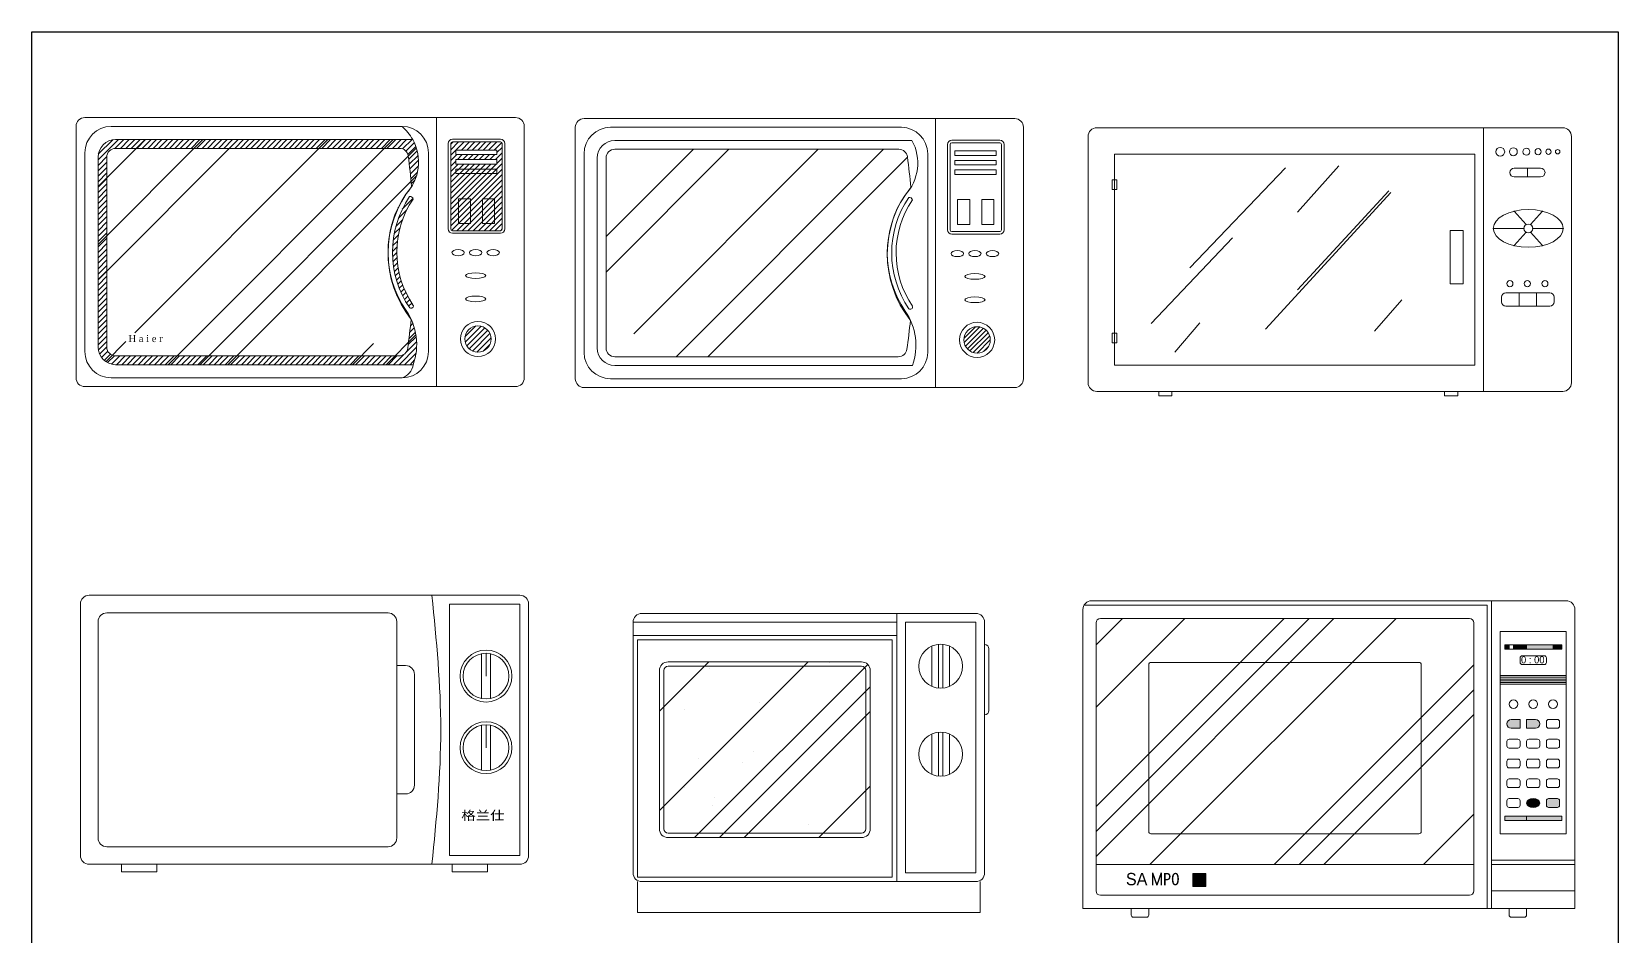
# Model space of a CAD drawing. Header units: inches. Extents: x 20.67 to 22.47, y 11.96 to 13.88.
# Drawn here: x 20.666 to 22.472, y 12.857 to 13.883 of the extents above; entities that cross this region are included whole.
import ezdxf
from ezdxf.enums import TextEntityAlignment as Align

# ---------------------------------------------------------------- set-up
doc = ezdxf.new("R2010")
doc.units = ezdxf.units.IN
doc.header["$MEASUREMENT"] = 0
doc.layers.add('001_Dark_1 5', color=7, linetype='Continuous', lineweight=0)
doc.layers.add('01', color=251, linetype='Continuous', plot=False)
doc.layers.add('02', color=251, linetype='Continuous', plot=False)
doc.styles.add('\\M+5BADA\\M+5CCE5', font='')
doc.styles.add('MtXpl__1', font='')
doc.styles.add('MtXpl__2', font='')
doc.styles.add('MtXpl_txt_shx', font='txt.shx')
doc.styles.get("Standard").update_dxf_attribs({"font": 'arial.ttf'})
doc.styles.add('STYLE4', font='dutcheb.ttf')
doc.styles.get('\\M+5BADA\\M+5CCE5').set_extended_font_data('SimHei')
doc.styles.get('MtXpl__1').set_extended_font_data('新細明體')
doc.styles.get('MtXpl__2').set_extended_font_data('細明體')

msp = doc.modelspace()

# ---------------------------------------------------------------- hatches: boundary and pattern name
at = {"layer": '001_Dark_1 5'}
for points in [[(22.3424, 13.1811), (22.3474, 13.1811), (22.3474, 13.1861), (22.3424, 13.1861)], [(22.3524, 13.1861), (22.3524, 13.1811), (22.3674, 13.1811), (22.3674, 13.1861)], [(22.3974, 13.1811), (22.3974, 13.1861), (22.3674, 13.1861), (22.3674, 13.1811)], [(22.4074, 13.1811), (22.4074, 13.1861), (22.3974, 13.1861), (22.3974, 13.1811)], [(22.3424, 12.9911), (22.3424, 12.9861), (22.3674, 12.9861), (22.3674, 12.9911)], [(22.3674, 12.9911), (22.3674, 12.9861), (22.4074, 12.9861), (22.4074, 12.9911)], [(21.9874, 12.9111), (22.0024, 12.9111), (22.0024, 12.9261), (21.9874, 12.9261)]]:
    msp.add_hatch(color=256, dxfattribs=at).paths.add_polyline_path(points)
h = msp.add_hatch(color=256, dxfattribs=at)
h.paths.add_polyline_path([(22.3599, 13.0911), (22.3599, 13.1011), (22.3499, 13.1011, 1), (22.3499, 13.0911)])
h.paths.add_polyline_path([(22.3774, 13.0911, 1), (22.3774, 13.1011), (22.3674, 13.1011), (22.3674, 13.0911)])
h.paths.add_polyline_path([(22.3924, 13.0111, 0.414214), (22.3899, 13.0086), (22.3899, 13.0036, 0.414214), (22.3924, 13.0011), (22.4024, 13.0011, 0.414214), (22.4049, 13.0036), (22.4049, 13.0086, 0.414214), (22.4024, 13.0111)])
h = msp.add_hatch(color=256, dxfattribs=at)
edge = h.paths.add_edge_path()
edge.add_ellipse((22.3749, 13.0061), major_axis=(-0.0075, 0), ratio=0.666667, start_angle=0, end_angle=360)

# ---------------------------------------------------------------- linework, layer by layer
for p, q in [((20.7168, 13.7757), (20.7168, 13.4897)), ((21.2168, 13.7857), (20.7268, 13.7857)), ((20.7568, 13.7757), (21.0878, 13.7757)), ((21.1268, 13.4797), (21.1268, 13.7857)), ((21.2268, 13.4897), (21.2268, 13.7757)), ((21.2849, 13.7747), (21.2849, 13.4887)), ((21.7849, 13.7847), (21.2949, 13.7847)), ((21.3249, 13.7747), (21.6559, 13.7747)), ((21.6949, 13.4787), (21.6949, 13.7847)), ((21.7949, 13.4887), (21.7949, 13.7747)), ((20.7418, 13.6011), (20.9014, 13.7607)), ((20.7418, 13.7072), (20.7954, 13.7607)), ((20.7418, 13.6414), (20.8611, 13.7607)), ((20.7418, 13.7376), (20.765, 13.7607)), ((20.7421, 13.744), (20.7585, 13.7604)), ((20.7611, 13.7507), (20.7712, 13.7607)), ((21.0999, 13.7607), (20.7618, 13.7607)), ((20.7674, 13.7507), (20.7774, 13.7607)), ((20.7735, 13.7507), (20.7835, 13.7607)), ((20.7797, 13.7507), (20.7897, 13.7607)), ((20.7835, 13.5409), (21.0033, 13.7607)), ((20.7859, 13.7507), (20.7959, 13.7607)), ((20.7921, 13.7507), (20.8021, 13.7607)), ((20.7983, 13.7507), (20.8083, 13.7607)), ((20.8045, 13.7507), (20.8145, 13.7607)), ((20.8107, 13.7507), (20.8207, 13.7607)), ((20.8169, 13.7507), (20.8269, 13.7607)), ((20.8215, 13.5047), (21.0775, 13.7607)), ((20.823, 13.7507), (20.833, 13.7607)), ((20.8292, 13.7507), (20.8392, 13.7607)), ((20.8354, 13.7507), (20.8454, 13.7607)), ((20.8416, 13.7507), (20.8516, 13.7607)), ((20.8478, 13.7507), (20.8578, 13.7607)), ((20.854, 13.7507), (20.864, 13.7607)), ((20.8602, 13.7507), (20.8702, 13.7607)), ((20.8663, 13.7507), (20.8763, 13.7607)), ((20.8725, 13.7507), (20.8825, 13.7607)), ((20.8787, 13.7507), (20.8887, 13.7607)), ((20.8849, 13.7507), (20.8949, 13.7607)), ((20.8911, 13.7507), (20.9011, 13.7607)), ((20.8973, 13.7507), (20.9073, 13.7607)), ((20.9035, 13.7507), (20.9135, 13.7607)), ((20.9097, 13.7507), (20.9197, 13.7607)), ((20.9158, 13.7507), (20.9258, 13.7607)), ((20.922, 13.7507), (20.932, 13.7607)), ((20.9282, 13.7507), (20.9382, 13.7607)), ((20.9344, 13.7507), (20.9444, 13.7607)), ((20.9406, 13.7507), (20.9506, 13.7607)), ((20.9468, 13.7507), (20.9568, 13.7607)), ((20.953, 13.7507), (20.963, 13.7607)), ((20.9592, 13.7507), (20.9692, 13.7607)), ((20.9653, 13.7507), (20.9753, 13.7607)), ((20.9715, 13.7507), (20.9815, 13.7607)), ((20.9777, 13.7507), (20.9877, 13.7607)), ((20.9839, 13.7507), (20.9939, 13.7607)), ((20.9901, 13.7507), (21.0001, 13.7607)), ((20.9963, 13.7507), (21.0063, 13.7607)), ((21.0025, 13.7507), (21.0125, 13.7607)), ((21.0087, 13.7507), (21.0187, 13.7607)), ((21.0148, 13.7507), (21.0248, 13.7607)), ((21.021, 13.7507), (21.031, 13.7607)), ((21.0272, 13.7507), (21.0372, 13.7607)), ((21.0334, 13.7507), (21.0434, 13.7607)), ((21.0396, 13.7507), (21.0496, 13.7607)), ((21.0458, 13.7507), (21.0558, 13.7607)), ((21.052, 13.7507), (21.062, 13.7607)), ((21.0582, 13.7507), (21.0682, 13.7607)), ((21.0643, 13.7507), (21.0743, 13.7607)), ((21.0705, 13.7507), (21.0805, 13.7607)), ((21.0767, 13.7507), (21.0867, 13.7607)), ((21.0829, 13.7507), (21.0929, 13.7607)), ((21.0884, 13.7501), (21.0991, 13.7607)), ((21.0921, 13.7476), (21.1017, 13.7571)), ((21.1432, 13.7554), (21.146, 13.7581)), ((21.1432, 13.7492), (21.1521, 13.7581)), ((21.1997, 13.7611), (21.1452, 13.7611)), ((21.1997, 13.7581), (21.1452, 13.7581)), ((21.1491, 13.7488), (21.1583, 13.7581)), ((21.1553, 13.7488), (21.1645, 13.7581)), ((21.1615, 13.7488), (21.1707, 13.7581)), ((21.1676, 13.7488), (21.1769, 13.7581)), ((21.1738, 13.7488), (21.1831, 13.7581)), ((21.18, 13.7488), (21.1893, 13.7581)), ((21.1862, 13.7488), (21.1955, 13.7581)), ((21.1924, 13.7488), (21.2011, 13.7575)), ((21.668, 13.7597), (21.3299, 13.7597)), ((21.7678, 13.7601), (21.7133, 13.7601)), ((21.7678, 13.7571), (21.7133, 13.7571)), ((21.8684, 13.7642), (21.8684, 13.4842)), ((22.4084, 13.7742), (21.8784, 13.7742)), ((22.3184, 13.4742), (22.3184, 13.7742)), ((22.4184, 13.4842), (22.4184, 13.7642)), ((20.7268, 13.5197), (20.7268, 13.7457)), ((20.7418, 13.7314), (20.7518, 13.7414)), ((20.7418, 13.7407), (20.7418, 13.5247)), ((20.7518, 13.7407), (20.7518, 13.5247)), ((21.0849, 13.7507), (20.7618, 13.7507)), ((20.8576, 13.5047), (21.104, 13.7511)), ((21.0944, 13.7437), (21.1035, 13.7527)), ((21.0953, 13.7383), (21.1049, 13.748)), ((21.096, 13.7329), (21.1059, 13.7428)), ((21.1178, 13.7457), (21.1178, 13.5197)), ((21.1402, 13.7561), (21.1402, 13.6591)), ((21.1432, 13.7561), (21.1432, 13.6591)), ((21.1432, 13.743), (21.1488, 13.7486)), ((21.1432, 13.7368), (21.1501, 13.7437)), ((21.1507, 13.738), (21.1563, 13.7437)), ((21.1568, 13.738), (21.1625, 13.7437)), ((21.163, 13.738), (21.1687, 13.7437)), ((21.1692, 13.738), (21.1749, 13.7437)), ((21.1754, 13.738), (21.1811, 13.7437)), ((21.1816, 13.738), (21.1872, 13.7437)), ((21.1878, 13.738), (21.1934, 13.7437)), ((21.194, 13.738), (21.2017, 13.7457)), ((21.1957, 13.7459), (21.2017, 13.7519)), ((21.1957, 13.7336), (21.2017, 13.7396)), ((21.2017, 13.6591), (21.2017, 13.7561)), ((21.2047, 13.6591), (21.2047, 13.7561)), ((21.2949, 13.5187), (21.2949, 13.7447)), ((21.3099, 13.7397), (21.3099, 13.5237)), ((21.3199, 13.6504), (21.4192, 13.7497)), ((21.3199, 13.6101), (21.4595, 13.7497)), ((21.3199, 13.7397), (21.3199, 13.5237)), ((21.653, 13.7497), (21.3299, 13.7497)), ((21.3515, 13.5399), (21.5613, 13.7497)), ((21.3996, 13.5137), (21.6356, 13.7497)), ((21.4357, 13.5137), (21.6629, 13.7409)), ((21.6859, 13.7447), (21.6859, 13.5187)), ((21.7083, 13.7551), (21.7083, 13.6581)), ((21.7113, 13.7551), (21.7113, 13.6581)), ((21.7698, 13.6581), (21.7698, 13.7551)), ((21.7728, 13.6581), (21.7728, 13.7551)), ((21.8984, 13.7442), (21.8984, 13.5042)), ((22.3084, 13.7442), (21.8984, 13.7442)), ((22.3084, 13.5042), (22.3084, 13.7442)), ((20.7418, 13.7252), (20.7518, 13.7352)), ((20.7418, 13.719), (20.7518, 13.729)), ((20.7418, 13.7128), (20.7518, 13.7228)), ((21.0966, 13.7273), (21.1065, 13.7372)), ((21.0973, 13.7218), (21.1063, 13.7308)), ((21.0979, 13.7162), (21.1053, 13.7236)), ((21.1432, 13.7306), (21.1488, 13.7362)), ((21.1432, 13.6749), (21.2017, 13.7334)), ((21.1432, 13.7244), (21.1517, 13.7329)), ((21.1432, 13.7182), (21.1579, 13.7329)), ((21.1432, 13.7121), (21.1641, 13.7329)), ((21.1432, 13.7059), (21.1703, 13.7329)), ((21.1432, 13.6997), (21.1764, 13.7329)), ((21.1432, 13.6935), (21.1826, 13.7329)), ((21.1432, 13.6873), (21.1888, 13.7329)), ((21.1432, 13.6811), (21.195, 13.7329)), ((21.1432, 13.6687), (21.2017, 13.7272)), ((21.1432, 13.6626), (21.2017, 13.721)), ((22.0929, 13.7285), (21.984, 13.6149)), ((22.1538, 13.731), (22.1067, 13.6782)), ((22.3483, 13.7232), (22.3483, 13.7232)), ((22.3833, 13.7282), (22.3533, 13.7282)), ((22.3683, 13.7282), (22.3683, 13.7182)), ((22.3883, 13.7232), (22.3883, 13.7232)), ((20.7418, 13.7066), (20.7518, 13.7166)), ((20.7418, 13.7004), (20.7518, 13.7104)), ((20.7418, 13.6942), (20.7518, 13.7042)), ((20.8894, 13.5047), (21.1042, 13.7195)), ((21.0984, 13.7106), (21.1024, 13.7145)), ((21.1442, 13.6574), (21.2017, 13.7148)), ((21.1502, 13.6571), (21.2017, 13.7086)), ((21.1563, 13.6571), (21.2017, 13.7024)), ((21.8956, 13.715), (21.9012, 13.715)), ((21.8956, 13.7038), (21.8956, 13.715)), ((21.9012, 13.7038), (21.8956, 13.7038)), ((21.9012, 13.715), (21.9012, 13.7038)), ((22.2107, 13.7026), (22.1067, 13.5897)), ((22.3533, 13.7182), (22.3833, 13.7182)), ((20.7418, 13.6881), (20.7518, 13.6981)), ((20.7418, 13.6819), (20.7518, 13.6919)), ((20.7418, 13.6757), (20.7518, 13.6857)), ((21.088, 13.6816), (21.1002, 13.6938)), ((21.0909, 13.6968), (21.0915, 13.6974)), ((21.1656, 13.6935), (21.1518, 13.6935)), ((21.1518, 13.6935), (21.1518, 13.6653)), ((21.1625, 13.6571), (21.2017, 13.6962)), ((21.1656, 13.6653), (21.1656, 13.6935)), ((21.1687, 13.6571), (21.2017, 13.6901)), ((21.1793, 13.6653), (21.1793, 13.6935)), ((21.1793, 13.6935), (21.1931, 13.6935)), ((21.1931, 13.6935), (21.1931, 13.6653)), ((21.7337, 13.6925), (21.7199, 13.6925)), ((21.7199, 13.6925), (21.7199, 13.6643)), ((21.7337, 13.6643), (21.7337, 13.6925)), ((21.7474, 13.6643), (21.7474, 13.6925)), ((21.7474, 13.6925), (21.7612, 13.6925)), ((21.7612, 13.6925), (21.7612, 13.6643)), ((22.2129, 13.7005), (22.0701, 13.5451)), ((20.7418, 13.6695), (20.7518, 13.6795)), ((20.7418, 13.6633), (20.7518, 13.6733)), ((20.7418, 13.6571), (20.7518, 13.6671)), ((21.0787, 13.6722), (21.0791, 13.6727)), ((21.0807, 13.6619), (21.0883, 13.6695)), ((21.083, 13.6828), (21.0836, 13.6833)), ((21.0835, 13.6709), (21.093, 13.6803)), ((21.1749, 13.6571), (21.2017, 13.6839)), ((21.1811, 13.6571), (21.2017, 13.6777)), ((21.1873, 13.6571), (21.2017, 13.6715)), ((22.3668, 13.664), (22.3531, 13.6792)), ((22.3718, 13.664), (22.3856, 13.6792)), ((20.7418, 13.6509), (20.7518, 13.6609)), ((20.7418, 13.6447), (20.7518, 13.6547)), ((20.7418, 13.6386), (20.7518, 13.6486)), ((21.074, 13.6552), (21.0742, 13.6554)), ((21.0759, 13.6632), (21.0762, 13.6636)), ((21.0777, 13.6465), (21.0837, 13.6525)), ((21.0788, 13.6538), (21.0855, 13.6605)), ((21.1452, 13.6571), (21.1997, 13.6571)), ((21.1452, 13.6541), (21.1997, 13.6541)), ((21.1518, 13.6653), (21.1656, 13.6653)), ((21.1931, 13.6653), (21.1793, 13.6653)), ((21.1935, 13.6571), (21.2017, 13.6653)), ((21.1997, 13.6571), (21.2017, 13.6591)), ((21.7133, 13.6561), (21.7678, 13.6561)), ((21.7133, 13.6531), (21.7678, 13.6531)), ((21.7199, 13.6643), (21.7337, 13.6643)), ((21.7612, 13.6643), (21.7474, 13.6643)), ((22.0327, 13.649), (21.9401, 13.5516)), ((22.3643, 13.6597), (22.3295, 13.6597)), ((22.3668, 13.6553), (22.3531, 13.6401)), ((22.3718, 13.6553), (22.3856, 13.6401)), ((22.3743, 13.6597), (22.4091, 13.6597)), ((20.7418, 13.6324), (20.7518, 13.6424)), ((20.7418, 13.6262), (20.7518, 13.6362)), ((21.0718, 13.6345), (21.0719, 13.6345)), ((21.0721, 13.6409), (21.0722, 13.641)), ((21.0728, 13.6478), (21.073, 13.648)), ((21.0768, 13.6333), (21.082, 13.6384)), ((21.077, 13.6397), (21.0825, 13.6452)), ((21.077, 13.6272), (21.0818, 13.6321)), ((20.7418, 13.62), (20.7518, 13.63)), ((20.7418, 13.6138), (20.7518, 13.6238)), ((20.7418, 13.6076), (20.7518, 13.6176)), ((21.0719, 13.6283), (21.0719, 13.6283)), ((21.0722, 13.6224), (21.0723, 13.6225)), ((21.0727, 13.6168), (21.0729, 13.617)), ((21.0774, 13.6215), (21.082, 13.6261)), ((21.0781, 13.616), (21.0825, 13.6204)), ((21.079, 13.6107), (21.0833, 13.615)), ((20.7418, 13.6014), (20.7518, 13.6114)), ((20.7418, 13.5953), (20.7518, 13.6053)), ((20.7418, 13.5891), (20.7518, 13.5991)), ((21.0735, 13.6114), (21.0737, 13.6116)), ((21.0745, 13.6062), (21.0748, 13.6065)), ((21.0757, 13.6012), (21.076, 13.6015)), ((21.077, 13.5963), (21.0775, 13.5968)), ((21.0801, 13.6056), (21.0843, 13.6098)), ((21.0815, 13.6008), (21.0855, 13.6048)), ((21.083, 13.5961), (21.0869, 13.6)), ((21.0846, 13.5916), (21.0885, 13.5954)), ((20.7418, 13.5829), (20.7518, 13.5929)), ((20.7418, 13.5767), (20.7518, 13.5867)), ((20.7418, 13.5705), (20.7518, 13.5805)), ((21.0785, 13.5917), (21.079, 13.5922)), ((21.0802, 13.5872), (21.0808, 13.5877)), ((21.082, 13.5828), (21.0827, 13.5834)), ((21.084, 13.5786), (21.0847, 13.5793)), ((21.0864, 13.5872), (21.0903, 13.591)), ((21.0884, 13.583), (21.0922, 13.5867)), ((21.0905, 13.5789), (21.0942, 13.5826)), ((21.0928, 13.575), (21.0964, 13.5786)), ((22.2253, 13.5784), (22.1944, 13.5427)), ((22.3388, 13.5813), (22.3388, 13.5763)), ((22.3938, 13.5863), (22.3438, 13.5863)), ((22.3588, 13.5863), (22.3588, 13.5713)), ((22.3788, 13.5863), (22.3788, 13.5713)), ((22.3988, 13.5763), (22.3988, 13.5813)), ((20.7418, 13.5643), (20.7518, 13.5743)), ((20.7418, 13.5581), (20.7518, 13.5681)), ((20.7418, 13.5519), (20.7518, 13.5619)), ((21.0861, 13.5745), (21.0869, 13.5752)), ((21.0883, 13.5705), (21.0891, 13.5713)), ((21.0907, 13.5667), (21.0916, 13.5676)), ((21.0931, 13.5629), (21.094, 13.5638)), ((21.0952, 13.5712), (21.0988, 13.5748)), ((21.0957, 13.5593), (21.0963, 13.5599)), ((21.0993, 13.5692), (21.1003, 13.5701)), ((22.3438, 13.5713), (22.3938, 13.5713)), ((20.7418, 13.5458), (20.7518, 13.5558)), ((20.7418, 13.5396), (20.7518, 13.5496)), ((20.7418, 13.5334), (20.7518, 13.5434)), ((21.0957, 13.5346), (21.1029, 13.5418)), ((21.0966, 13.5417), (21.1017, 13.5467)), ((21.0974, 13.5487), (21.1001, 13.5514)), ((21.0981, 13.5556), (21.0983, 13.5558)), ((21.1592, 13.5362), (21.1718, 13.5488)), ((21.1595, 13.5303), (21.1777, 13.5485)), ((21.1613, 13.526), (21.182, 13.5467)), ((21.1642, 13.5226), (21.1854, 13.5438)), ((21.168, 13.5202), (21.1878, 13.54)), ((21.7273, 13.5348), (21.7402, 13.5478)), ((21.7275, 13.5298), (21.7453, 13.5476)), ((21.7289, 13.5259), (21.7492, 13.5462)), ((21.7311, 13.5228), (21.7523, 13.544)), ((21.734, 13.5203), (21.7547, 13.5411)), ((21.8956, 13.5406), (21.9012, 13.5406)), ((21.8956, 13.5294), (21.8956, 13.5406)), ((21.9012, 13.5406), (21.9012, 13.5294)), ((21.9954, 13.5524), (21.9669, 13.5191)), ((20.7418, 13.5272), (20.7518, 13.5372)), ((20.7421, 13.5213), (20.7518, 13.531)), ((20.7436, 13.5166), (20.7518, 13.5248)), ((20.7507, 13.5081), (20.7734, 13.5309)), ((21.0315, 13.5047), (21.0554, 13.5286)), ((21.0697, 13.5047), (21.1035, 13.5385)), ((21.0844, 13.5047), (21.1043, 13.5247)), ((21.0926, 13.5191), (21.1043, 13.5308)), ((21.0948, 13.5275), (21.1038, 13.5365)), ((21.1729, 13.519), (21.189, 13.5351)), ((21.1805, 13.5204), (21.1876, 13.5275)), ((21.7376, 13.5186), (21.7564, 13.5375)), ((21.7422, 13.5179), (21.7571, 13.5329)), ((21.7493, 13.5197), (21.7553, 13.5258)), ((21.9012, 13.5294), (21.8956, 13.5294)), ((20.7459, 13.5127), (20.7531, 13.5199)), ((20.7489, 13.5095), (20.756, 13.5166)), ((20.7526, 13.507), (20.7604, 13.5148)), ((20.757, 13.5053), (20.7665, 13.5147)), ((20.7618, 13.5147), (21.0843, 13.5147)), ((20.7618, 13.5047), (21.1005, 13.5047)), ((20.7627, 13.5047), (20.7727, 13.5147)), ((20.7688, 13.5047), (20.7788, 13.5147)), ((20.775, 13.5047), (20.785, 13.5147)), ((20.7812, 13.5047), (20.7912, 13.5147)), ((20.7874, 13.5047), (20.7974, 13.5147)), ((20.7936, 13.5047), (20.8036, 13.5147)), ((20.7998, 13.5047), (20.8098, 13.5147)), ((20.806, 13.5047), (20.816, 13.5147)), ((20.8122, 13.5047), (20.8222, 13.5147)), ((20.8183, 13.5047), (20.8283, 13.5147)), ((20.8245, 13.5047), (20.8345, 13.5147)), ((20.8307, 13.5047), (20.8407, 13.5147)), ((20.8369, 13.5047), (20.8469, 13.5147)), ((20.8431, 13.5047), (20.8531, 13.5147)), ((20.8493, 13.5047), (20.8593, 13.5147)), ((20.8555, 13.5047), (20.8655, 13.5147)), ((20.8616, 13.5047), (20.8716, 13.5147)), ((20.8678, 13.5047), (20.8778, 13.5147)), ((20.874, 13.5047), (20.884, 13.5147)), ((20.8802, 13.5047), (20.8902, 13.5147)), ((20.8864, 13.5047), (20.8964, 13.5147)), ((20.8926, 13.5047), (20.9026, 13.5147)), ((20.8988, 13.5047), (20.9088, 13.5147)), ((20.905, 13.5047), (20.915, 13.5147)), ((20.9111, 13.5047), (20.9211, 13.5147)), ((20.9173, 13.5047), (20.9273, 13.5147)), ((20.9235, 13.5047), (20.9335, 13.5147)), ((20.9297, 13.5047), (20.9397, 13.5147)), ((20.9359, 13.5047), (20.9459, 13.5147)), ((20.9421, 13.5047), (20.9521, 13.5147)), ((20.9483, 13.5047), (20.9583, 13.5147)), ((20.9545, 13.5047), (20.9645, 13.5147)), ((20.9606, 13.5047), (20.9706, 13.5147)), ((20.9668, 13.5047), (20.9768, 13.5147)), ((20.973, 13.5047), (20.983, 13.5147)), ((20.9792, 13.5047), (20.9892, 13.5147)), ((20.9854, 13.5047), (20.9954, 13.5147)), ((20.9916, 13.5047), (21.0016, 13.5147)), ((20.9978, 13.5047), (21.0078, 13.5147)), ((21.004, 13.5047), (21.014, 13.5147)), ((21.0101, 13.5047), (21.0201, 13.5147)), ((21.0163, 13.5047), (21.0263, 13.5147)), ((21.0225, 13.5047), (21.0325, 13.5147)), ((21.0287, 13.5047), (21.0387, 13.5147)), ((21.0349, 13.5047), (21.0449, 13.5147)), ((21.0411, 13.5047), (21.0511, 13.5147)), ((21.0473, 13.5047), (21.0573, 13.5147)), ((21.0535, 13.5047), (21.0635, 13.5147)), ((21.0596, 13.5047), (21.0696, 13.5147)), ((21.0658, 13.5047), (21.0758, 13.5147)), ((21.072, 13.5047), (21.082, 13.5147)), ((21.0782, 13.5047), (21.0899, 13.5164)), ((21.0906, 13.5047), (21.1037, 13.5178)), ((21.0968, 13.5047), (21.1021, 13.5101)), ((21.3299, 13.5137), (21.6524, 13.5137)), ((21.3299, 13.5037), (21.6686, 13.5037)), ((21.8984, 13.5042), (22.3084, 13.5042)), ((21.0878, 13.4897), (20.7568, 13.4897)), ((21.6559, 13.4887), (21.3249, 13.4887)), ((20.7268, 13.4797), (21.2168, 13.4797)), ((21.2949, 13.4787), (21.7849, 13.4787)), ((21.8784, 13.4742), (22.4084, 13.4742)), ((21.9638, 13.4742), (21.9488, 13.4742)), ((21.9488, 13.4742), (21.9488, 13.4692)), ((21.9488, 13.4692), (21.9638, 13.4692)), ((21.9638, 13.4692), (21.9638, 13.4742)), ((20.7318, 13.2424), (21.2218, 13.2424)), ((21.8724, 13.2361), (22.4124, 13.2361)), ((22.3274, 13.2361), (22.3274, 12.8861)), ((20.7218, 13.2324), (20.7218, 12.9464)), ((20.7518, 13.2224), (21.0718, 13.2224)), ((21.1418, 13.2324), (21.2218, 13.2324)), ((21.1418, 13.2324), (21.1418, 12.9464)), ((21.2218, 13.2324), (21.2218, 12.9464)), ((21.2318, 13.2324), (21.2318, 12.9464)), ((21.3606, 13.2217), (21.7406, 13.2217)), ((21.6506, 13.2217), (21.6506, 12.9167)), ((21.8624, 12.8861), (21.8624, 13.2261)), ((22.3224, 13.2311), (21.8638, 13.2311)), ((21.8774, 12.9454), (22.1481, 13.2161)), ((21.8774, 12.9737), (22.1198, 13.2161)), ((21.8774, 13.1151), (21.9784, 13.2161)), ((21.8774, 13.1859), (21.9076, 13.2161)), ((21.8774, 13.002), (22.0915, 13.2161)), ((22.3024, 13.2161), (21.8824, 13.2161)), ((21.9388, 12.9361), (22.2188, 13.2161)), ((22.3224, 12.8861), (22.3224, 13.2311)), ((22.4224, 13.2261), (22.4224, 12.8861)), ((20.7418, 13.2124), (20.7418, 12.9664)), ((21.0818, 13.2124), (21.0818, 12.9664)), ((21.3506, 13.2117), (21.3506, 12.9267)), ((21.3506, 13.2117), (21.6506, 13.2117)), ((21.6606, 13.2117), (21.7406, 13.2117)), ((21.6606, 13.2117), (21.7406, 13.2117)), ((21.6606, 13.2117), (21.6606, 12.9267)), ((21.7406, 13.2117), (21.7406, 12.9267)), ((21.7506, 13.2117), (21.7506, 12.9267)), ((21.8774, 13.2111), (21.8774, 12.9061)), ((22.3074, 12.9061), (22.3074, 13.2111)), ((21.3506, 13.1967), (21.6506, 13.1967)), ((21.3556, 13.1917), (21.3556, 12.9217)), ((21.3556, 13.1917), (21.6456, 13.1917)), ((21.6456, 13.1917), (21.6456, 12.9217)), ((21.6906, 13.1846), (21.6906, 13.1387)), ((21.6981, 13.1867), (21.6981, 13.1367)), ((21.7031, 13.1867), (21.7031, 13.1367)), ((21.7106, 13.1846), (21.7106, 13.1387)), ((21.7506, 13.1865), (21.7506, 13.1865)), ((21.7556, 13.1815), (21.7556, 13.1114)), ((22.3474, 13.1861), (22.3474, 13.1811)), ((22.3524, 13.1861), (22.3524, 13.1811)), ((22.3674, 13.1861), (22.3674, 13.1811)), ((22.3974, 13.1861), (22.3974, 13.1811)), ((21.0818, 13.1624), (21.0918, 13.1624)), ((21.1783, 13.1761), (21.1783, 13.125)), ((21.1833, 13.1766), (21.1833, 13.1505)), ((21.1883, 13.1761), (21.1883, 13.125)), ((21.5498, 13.1667), (21.3806, 12.9974)), ((21.4367, 13.1667), (21.3806, 13.1105)), ((21.3906, 13.1667), (21.6106, 13.1667)), ((21.3906, 13.1617), (21.6106, 13.1617)), ((21.6176, 13.1637), (21.4206, 12.9667)), ((21.5738, 13.1656), (21.5738, 13.1656)), ((21.9374, 13.1636), (21.9374, 12.9736)), ((22.2449, 13.1661), (21.9399, 13.1661)), ((22.0802, 12.9361), (22.3074, 13.1633)), ((22.2474, 12.9736), (22.2474, 13.1636)), ((21.1018, 13.1524), (21.1018, 13.0264)), ((21.3806, 13.1567), (21.3806, 12.9767)), ((21.3856, 13.1567), (21.3856, 12.9767)), ((21.438, 13.1593), (21.438, 13.1593)), ((21.6156, 13.1567), (21.6156, 12.9767)), ((21.6206, 13.1567), (21.6206, 12.9767)), ((22.3374, 13.1511), (22.4124, 13.1511)), ((22.3374, 13.1491), (22.4124, 13.1491)), ((22.3374, 13.1471), (22.4124, 13.1471)), ((22.3374, 13.1451), (22.4124, 13.1451)), ((22.3374, 13.1431), (22.4124, 13.1431)), ((21.3946, 13.1253), (21.3946, 13.1253)), ((21.6206, 13.1384), (21.4488, 12.9667)), ((22.1085, 12.9361), (22.3074, 13.135)), ((22.3374, 13.1411), (22.4124, 13.1411)), ((21.4087, 13.1124), (21.4087, 13.1124)), ((21.6206, 13.1101), (21.4771, 12.9667)), ((21.4949, 13.1199), (21.4949, 13.1199)), ((22.1368, 12.9361), (22.3074, 13.1067)), ((21.1783, 13.0945), (21.1783, 13.0434)), ((21.1833, 13.095), (21.1833, 13.069)), ((21.1883, 13.0945), (21.1883, 13.0434)), ((21.5455, 13.0914), (21.5455, 13.0914)), ((21.7506, 13.1064), (21.7506, 13.1064)), ((21.591, 13.0788), (21.591, 13.0788)), ((21.6906, 13.0846), (21.6906, 13.0387)), ((21.6981, 13.0867), (21.6981, 13.0368)), ((21.7031, 13.0867), (21.7031, 13.0368)), ((21.7106, 13.0846), (21.7106, 13.0387)), ((21.4256, 13.057), (21.4256, 13.057)), ((21.4875, 13.0652), (21.4875, 13.0652)), ((21.3859, 13.0518), (21.3859, 13.0518)), ((21.475, 13.0517), (21.475, 13.0517)), ((21.0818, 13.0164), (21.0918, 13.0164)), ((21.4086, 13.0233), (21.4086, 13.0233)), ((21.6206, 13.0252), (21.562, 12.9667)), ((21.4408, 13.0028), (21.4408, 13.0028)), ((21.4428, 13.0125), (21.4428, 13.0125)), ((21.5508, 12.9822), (21.5508, 12.9822)), ((22.2499, 12.9361), (22.3074, 12.9936)), ((22.3674, 12.9911), (22.3674, 12.9861)), ((21.3818, 12.9724), (21.3818, 12.9724)), ((21.3906, 12.9717), (21.6106, 12.9717)), ((21.3906, 12.9667), (21.6106, 12.9667)), ((21.3958, 12.9716), (21.3958, 12.9716)), ((21.9399, 12.9711), (22.2449, 12.9711)), ((20.7518, 12.9564), (21.0718, 12.9564)), ((21.1418, 12.9464), (21.2218, 12.9464)), ((20.7318, 12.9364), (21.2218, 12.9364)), ((20.7687, 12.9364), (20.7687, 12.9279)), ((20.7687, 12.9279), (20.8087, 12.9279)), ((20.8087, 12.9364), (20.8087, 12.9279)), ((21.1449, 12.9364), (21.1449, 12.9279)), ((21.1449, 12.9279), (21.1849, 12.9279)), ((21.1849, 12.9364), (21.1849, 12.9279)), ((21.6606, 12.9267), (21.7406, 12.9267)), ((21.8774, 12.9361), (22.3074, 12.9361)), ((22.0024, 12.9261), (21.9874, 12.9261)), ((21.9874, 12.9261), (21.9874, 12.9111)), ((22.0024, 12.9111), (22.0024, 12.9261)), ((21.3556, 12.9217), (21.6456, 12.9217)), ((21.3556, 12.9167), (21.3556, 12.8817)), ((21.3606, 12.9167), (21.7406, 12.9167)), ((21.7456, 12.9167), (21.7456, 12.8817)), ((21.9874, 12.9111), (22.0024, 12.9111)), ((21.8824, 12.9011), (22.3024, 12.9011)), ((22.3274, 12.9061), (22.4224, 12.9061)), ((21.3556, 12.8817), (21.7456, 12.8817)), ((22.4224, 12.8861), (21.8624, 12.8861)), ((21.9374, 12.8861), (21.9174, 12.8861)), ((21.9174, 12.8861), (21.9174, 12.8786)), ((21.9199, 12.8761), (21.9349, 12.8761)), ((21.9374, 12.8786), (21.9374, 12.8861))]:
    msp.add_line(p, q, dxfattribs=at)
for points in [[(21.1488, 13.7437), (21.1957, 13.7437), (21.1957, 13.7488), (21.1488, 13.7488)], [(21.7169, 13.7427), (21.7638, 13.7427), (21.7638, 13.7478), (21.7169, 13.7478)], [(21.1488, 13.7329), (21.1957, 13.7329), (21.1957, 13.738), (21.1488, 13.738)], [(21.1488, 13.7221), (21.1957, 13.7221), (21.1957, 13.7272), (21.1488, 13.7272)], [(21.7169, 13.7319), (21.7638, 13.7319), (21.7638, 13.737), (21.7169, 13.737)], [(21.7169, 13.7211), (21.7638, 13.7211), (21.7638, 13.7262), (21.7169, 13.7262)], [(22.2803, 13.6572), (22.2952, 13.6572), (22.2952, 13.5966), (22.2803, 13.5966)], [(22.274, 13.4692), (22.289, 13.4692), (22.289, 13.4742), (22.274, 13.4742)], [(22.3374, 12.9711), (22.4124, 12.9711), (22.4124, 13.2011), (22.3374, 13.2011)], [(22.3424, 13.1861), (22.4074, 13.1861), (22.4074, 13.1811), (22.3424, 13.1811)], [(22.3424, 12.9861), (22.4074, 12.9861), (22.4074, 12.9911), (22.3424, 12.9911)], [(22.3274, 12.9411), (22.4224, 12.9411), (22.4224, 12.9361), (22.3274, 12.9361)]]:
    msp.add_lwpolyline(points, close=True, dxfattribs=at)
for points in [[(22.3624, 13.1636), (22.3874, 13.1636, 0.414214), (22.3899, 13.1661), (22.3899, 13.1711, 0.414214), (22.3874, 13.1736), (22.3624, 13.1736, 0.414214), (22.3599, 13.1711), (22.3599, 13.1661, 0.414214)], [(22.3924, 13.0911), (22.4024, 13.0911, 0.414214), (22.4049, 13.0936), (22.4049, 13.0986, 0.414214), (22.4024, 13.1011), (22.3924, 13.1011, 0.414214), (22.3899, 13.0986), (22.3899, 13.0936, 0.414214)], [(22.3474, 13.0686), (22.3574, 13.0686, 0.414214), (22.3599, 13.0711), (22.3599, 13.0761, 0.414214), (22.3574, 13.0786), (22.3474, 13.0786, 0.414214), (22.3449, 13.0761), (22.3449, 13.0711, 0.414214)], [(22.3699, 13.0686), (22.3799, 13.0686, 0.414214), (22.3824, 13.0711), (22.3824, 13.0761, 0.414214), (22.3799, 13.0786), (22.3699, 13.0786, 0.414214), (22.3674, 13.0761), (22.3674, 13.0711, 0.414214)], [(22.3924, 13.0686), (22.4024, 13.0686, 0.414214), (22.4049, 13.0711), (22.4049, 13.0761, 0.414214), (22.4024, 13.0786), (22.3924, 13.0786, 0.414214), (22.3899, 13.0761), (22.3899, 13.0711, 0.414214)], [(22.3474, 13.0461), (22.3574, 13.0461, 0.414214), (22.3599, 13.0486), (22.3599, 13.0536, 0.414214), (22.3574, 13.0561), (22.3474, 13.0561, 0.414214), (22.3449, 13.0536), (22.3449, 13.0486, 0.414214)], [(22.3699, 13.0461), (22.3799, 13.0461, 0.414214), (22.3824, 13.0486), (22.3824, 13.0536, 0.414214), (22.3799, 13.0561), (22.3699, 13.0561, 0.414214), (22.3674, 13.0536), (22.3674, 13.0486, 0.414214)], [(22.3924, 13.0461), (22.4024, 13.0461, 0.414214), (22.4049, 13.0486), (22.4049, 13.0536, 0.414214), (22.4024, 13.0561), (22.3924, 13.0561, 0.414214), (22.3899, 13.0536), (22.3899, 13.0486, 0.414214)], [(22.3474, 13.0236), (22.3574, 13.0236, 0.414214), (22.3599, 13.0261), (22.3599, 13.0311, 0.414214), (22.3574, 13.0336), (22.3474, 13.0336, 0.414214), (22.3449, 13.0311), (22.3449, 13.0261, 0.414214)], [(22.3699, 13.0236), (22.3799, 13.0236, 0.414214), (22.3824, 13.0261), (22.3824, 13.0311, 0.414214), (22.3799, 13.0336), (22.3699, 13.0336, 0.414214), (22.3674, 13.0311), (22.3674, 13.0261, 0.414214)], [(22.3924, 13.0236), (22.4024, 13.0236, 0.414214), (22.4049, 13.0261), (22.4049, 13.0311, 0.414214), (22.4024, 13.0336), (22.3924, 13.0336, 0.414214), (22.3899, 13.0311), (22.3899, 13.0261, 0.414214)], [(22.3474, 13.0011), (22.3574, 13.0011, 0.414214), (22.3599, 13.0036), (22.3599, 13.0086, 0.414214), (22.3574, 13.0111), (22.3474, 13.0111, 0.414214), (22.3449, 13.0086), (22.3449, 13.0036, 0.414214)], [(22.3924, 13.0011), (22.4024, 13.0011, 0.414214), (22.4049, 13.0036), (22.4049, 13.0086, 0.414214), (22.4024, 13.0111), (22.3924, 13.0111, 0.414214), (22.3899, 13.0086), (22.3899, 13.0036, 0.414214)], [(22.3649, 12.8761), (22.3499, 12.8761, -0.414214), (22.3474, 12.8786), (22.3474, 12.8861), (22.3674, 12.8861), (22.3674, 12.8786, -0.414214)]]:
    msp.add_lwpolyline(points, format="xyb", close=True, dxfattribs=at)
for points in [[(22.3499, 13.0911), (22.3599, 13.0911), (22.3599, 13.1011), (22.3499, 13.1011)], [(22.3774, 13.0911), (22.3674, 13.0911), (22.3674, 13.1011), (22.3774, 13.1011)]]:
    msp.add_lwpolyline(points, dxfattribs=at)
for centre, radius in [((22.3374, 13.7469), 0.005), ((22.3523, 13.7469), 0.0045), ((22.3671, 13.7469), 0.004), ((22.3805, 13.7469), 0.0035), ((22.3922, 13.7469), 0.003), ((22.4027, 13.7469), 0.0025), ((22.3693, 13.6597), 0.005), ((22.3483, 13.5969), 0.0035), ((22.3682, 13.5969), 0.0035), ((22.3882, 13.5969), 0.0035), ((21.1741, 13.5339), 0.02), ((21.1741, 13.5339), 0.015), ((21.7421, 13.5329), 0.02), ((21.7421, 13.5329), 0.015), ((21.1833, 13.1505), 0.0295), ((21.7006, 13.1617), 0.025), ((21.1833, 13.1505), 0.026), ((22.3524, 13.1186), 0.005), ((22.3749, 13.1186), 0.005), ((22.3974, 13.1186), 0.005), ((21.1833, 13.069), 0.0295), ((21.1833, 13.069), 0.026), ((21.7006, 13.0617), 0.025)]:
    msp.add_circle(centre, radius, dxfattribs=at)
for centre, radius, start, end in [((20.7268, 13.7757), 0.01, 90, 180), ((20.7568, 13.7457), 0.03, 90, 180), ((21.0878, 13.7457), 0.03, 0, 90), ((21.0459, 13.7296), 0.0623, 29.9763, 47.7771), ((21.2168, 13.7757), 0.01, 0, 90), ((21.2949, 13.7747), 0.01, 90, 180), ((21.3249, 13.7447), 0.03, 90, 180), ((21.6559, 13.7447), 0.03, 360, 90), ((21.7849, 13.7747), 0.01, 360, 90), ((20.7618, 13.7407), 0.02, 90, 180), ((21.0534, 13.735), 0.0531, 316.7736, 28.9499), ((21.1452, 13.7561), 0.005, 90, 180), ((21.1452, 13.7561), 0.002, 90, 180), ((21.1997, 13.7561), 0.005, 0, 90), ((21.1997, 13.7561), 0.002, 0, 90), ((21.3299, 13.7397), 0.02, 90, 180), ((21.6215, 13.734), 0.0531, 316.7736, 28.9499), ((21.7133, 13.7551), 0.005, 90, 180), ((21.7133, 13.7551), 0.002, 90, 180), ((21.7678, 13.7551), 0.005, 0, 90), ((21.7678, 13.7551), 0.002, 360, 90), ((21.8784, 13.7642), 0.01, 90, 180), ((22.4084, 13.7642), 0.01, 0, 90), ((20.7618, 13.7407), 0.01, 90, 180), ((21.0849, 13.7407), 0.01, 7.7728, 90), ((20.3079, 13.6347), 0.7941, 5.2528, 7.7728), ((21.3299, 13.7397), 0.01, 90, 180), ((21.653, 13.7397), 0.01, 7.7728, 90), ((20.876, 13.6336), 0.7941, 5.2528, 7.7728), ((22.3533, 13.7232), 0.005, 90, 180), ((22.3533, 13.7232), 0.005, 180, 270), ((22.3833, 13.7232), 0.005, 0, 90), ((22.3833, 13.7232), 0.005, 270, 0), ((21.1925, 13.6314), 0.1207, 140.9802, 218.5969), ((21.7606, 13.6304), 0.1207, 140.9802, 218.5969), ((21.1892, 13.6327), 0.1174, 145.8175, 214.3703), ((21.1892, 13.6327), 0.1124, 145.8175, 214.3703), ((21.1892, 13.6327), 0.1074, 145.8175, 214.3703), ((21.097, 13.6926), 0.00337, 7.8658, 103.7693), ((21.7573, 13.6317), 0.1174, 145.8175, 214.3703), ((21.7573, 13.6317), 0.1124, 145.8175, 214.3703), ((21.7573, 13.6317), 0.1074, 145.8175, 214.3703), ((21.6651, 13.6916), 0.00337, 7.8658, 103.7693), ((21.1452, 13.6591), 0.005, 180, 270), ((21.1452, 13.6591), 0.002, 180, 270), ((21.1997, 13.6591), 0.002, 270, 360), ((21.1997, 13.6591), 0.005, 270, 360), ((21.7133, 13.6581), 0.005, 180, 270), ((21.7133, 13.6581), 0.002, 180, 270), ((21.7678, 13.6581), 0.002, 270, 0), ((21.7678, 13.6581), 0.005, 270, 360), ((22.3438, 13.5813), 0.005, 90, 180), ((22.3438, 13.5763), 0.005, 180, 270), ((22.3938, 13.5813), 0.005, 0, 90), ((22.3938, 13.5763), 0.005, 270, 0), ((21.0359, 13.5276), 0.0685, 340.4717, 34.5517), ((21.098, 13.5715), 0.00267, 235.083, 13.6576), ((21.604, 13.5266), 0.0685, 340.4717, 34.5517), ((21.6661, 13.5704), 0.00267, 235.083, 13.6576), ((20.3079, 13.6347), 0.7941, 351.9395, 354.3243), ((20.876, 13.6336), 0.7941, 351.9395, 354.3243), ((20.7618, 13.5247), 0.02, 180, 270), ((20.7618, 13.5247), 0.01, 180, 270), ((21.0843, 13.5247), 0.01, 270, 351.9395), ((21.3299, 13.5237), 0.02, 180, 270), ((21.3299, 13.5237), 0.01, 180, 270), ((21.6524, 13.5237), 0.01, 270, 351.9395), ((20.7568, 13.5197), 0.03, 180, 270), ((21.0878, 13.5197), 0.03, 270, 0), ((21.0824, 13.5071), 0.0182, 287.1625, 352.4226), ((21.3249, 13.5187), 0.03, 180, 270), ((21.6559, 13.5187), 0.03, 270, 0), ((20.7268, 13.4897), 0.01, 180, 270), ((21.2168, 13.4897), 0.01, 270, 0), ((21.2949, 13.4887), 0.01, 180, 270), ((21.7849, 13.4887), 0.01, 270, 0), ((21.8784, 13.4842), 0.01, 180, 270), ((22.4084, 13.4842), 0.01, 270, 0), ((20.7318, 13.2324), 0.01, 90, 180), ((21.2218, 13.2324), 0.01, 0, 90), ((21.8724, 13.2261), 0.01, 90, 180), ((22.4124, 13.2261), 0.01, 0, 90), ((20.7518, 13.2124), 0.01, 90, 180), ((21.0718, 13.2124), 0.01, 0, 90), ((21.3606, 13.2117), 0.01, 90, 180), ((21.7406, 13.2117), 0.01, 0, 90), ((21.8824, 13.2111), 0.005, 90, 180), ((22.3024, 13.2111), 0.005, 360, 90), ((21.7506, 13.1815), 0.005, 0, 90), ((21.0918, 13.1524), 0.01, 0, 90), ((21.3906, 13.1567), 0.01, 90, 180), ((21.3906, 13.1567), 0.005, 90, 180), ((21.6106, 13.1567), 0.01, 0, 90), ((21.6106, 13.1567), 0.005, 0, 90), ((21.9399, 13.1636), 0.0025, 90, 180), ((22.2449, 13.1636), 0.0025, 0, 90), ((21.7506, 13.1114), 0.005, 270, 0), ((22.3499, 13.0961), 0.005, 90, 270), ((22.3774, 13.0961), 0.005, 270, 90), ((21.0918, 13.0264), 0.01, 270, 0), ((20.7518, 12.9664), 0.01, 180, 270), ((21.0718, 12.9664), 0.01, 270, 0), ((21.3906, 12.9767), 0.01, 180, 270), ((21.3906, 12.9767), 0.005, 180, 270), ((21.6106, 12.9767), 0.01, 270, 0), ((21.6106, 12.9767), 0.005, 270, 0), ((21.9399, 12.9736), 0.0025, 180, 270), ((22.2449, 12.9736), 0.0025, 270, 0), ((20.7318, 12.9464), 0.01, 180, 270), ((21.2218, 12.9464), 0.01, 270, 0), ((21.3606, 12.9267), 0.01, 180, 270), ((21.7406, 12.9267), 0.01, 270, 0), ((21.8824, 12.9061), 0.005, 180, 270), ((22.3024, 12.9061), 0.005, 270, 0), ((21.9199, 12.8786), 0.0025, 180, 270), ((21.9349, 12.8786), 0.0025, 270, 0)]:
    msp.add_arc(centre, radius, start, end, dxfattribs=at)
for centre, major_axis, ratio in [((22.3693, 13.6597), (-0.0398, 0), 0.539175), ((21.1515, 13.6321), (-0.00709, 0), 0.492348), ((21.1715, 13.6321), (-0.00709, 0), 0.492348), ((21.1915, 13.6321), (-0.00709, 0), 0.492348), ((21.7196, 13.6311), (-0.00709, 0), 0.492348), ((21.7396, 13.6311), (-0.00709, 0), 0.492348), ((21.7596, 13.6311), (-0.00709, 0), 0.492348), ((21.1715, 13.606), (-0.0115, 0), 0.279358), ((21.7396, 13.605), (-0.0115, 0), 0.279358), ((21.1715, 13.5795), (-0.0115, 0), 0.279358), ((21.7396, 13.5785), (-0.0115, 0), 0.279358), ((22.3749, 13.0061), (-0.0075, 0), 0.666667)]:
    msp.add_ellipse(centre, major_axis=major_axis, ratio=ratio, dxfattribs=at)
msp.add_spline([(21.1218, 13.2424), (21.1318, 13.0894), (21.1218, 12.9364)], degree=3, dxfattribs=at)
for p in [(22.3531, 13.6792), (22.3856, 13.6792), (22.3295, 13.6597), (22.3643, 13.6597), (22.3668, 13.664), (22.3668, 13.6553), (22.3718, 13.664), (22.3718, 13.6553), (22.3743, 13.6597), (22.4091, 13.6597), (22.3531, 13.6401), (22.3856, 13.6401)]:
    msp.add_point(p, dxfattribs=at)
at = {"layer": '01'}
msp.add_lwpolyline([(20.6664, 13.8834), (22.4717, 13.8834), (22.4717, 12.2288), (20.6664, 12.2288), (20.6664, 13.8834)], dxfattribs=at)
at = {"layer": '02'}
msp.add_lwpolyline([(20.6664, 13.8834), (22.4717, 13.8834), (22.4717, 12.2288), (20.6664, 12.2288), (20.6664, 13.8834)], dxfattribs=at)

# ---------------------------------------------------------------- texts
at = {"layer": '001_Dark_1 5', "style": 'STYLE4'}
msp.add_text('H a i e r ', height=0.008, dxfattribs=at).set_placement((20.7974, 13.5304), align=Align.CENTER)
at = {"layer": '001_Dark_1 5', "style": '\\M+5BADA\\M+5CCE5', "width": 1.2}
msp.add_text('格兰仕', height=0.01, dxfattribs=at).set_placement((21.1552, 12.9869))
at = {"layer": '001_Dark_1 5'}
for s, style, p in [('SA', 'MtXpl__1', (21.9114, 12.9126)), ('M', 'MtXpl_txt_shx', (21.9394, 12.9126)), ('PO', 'MtXpl__2', (21.9534, 12.9126))]:
    msp.add_text(s, height=0.014, dxfattribs=dict(at, style=style)).set_placement(p)
at = {"layer": '001_Dark_1 5', "insert": (22.361, 13.173), "char_height": 0.008, "width": 0.05, "attachment_point": 1}
msp.add_mtext('\\f華康儷宋(P)|b0|i0|c136|p2;0 : 00', dxfattribs=at)

doc.saveas('drawing.dxf')
